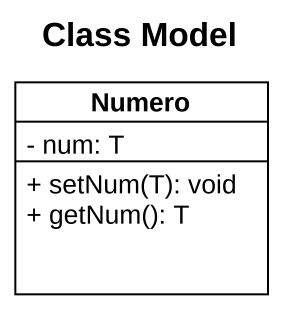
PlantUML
@startuml
title Class Model
hide circle
hide empty members
skinparam classAttributeIconSize 0
class Numero {
  - num: T
  + setNum(T): void
  + getNum(): T
}
@enduml
